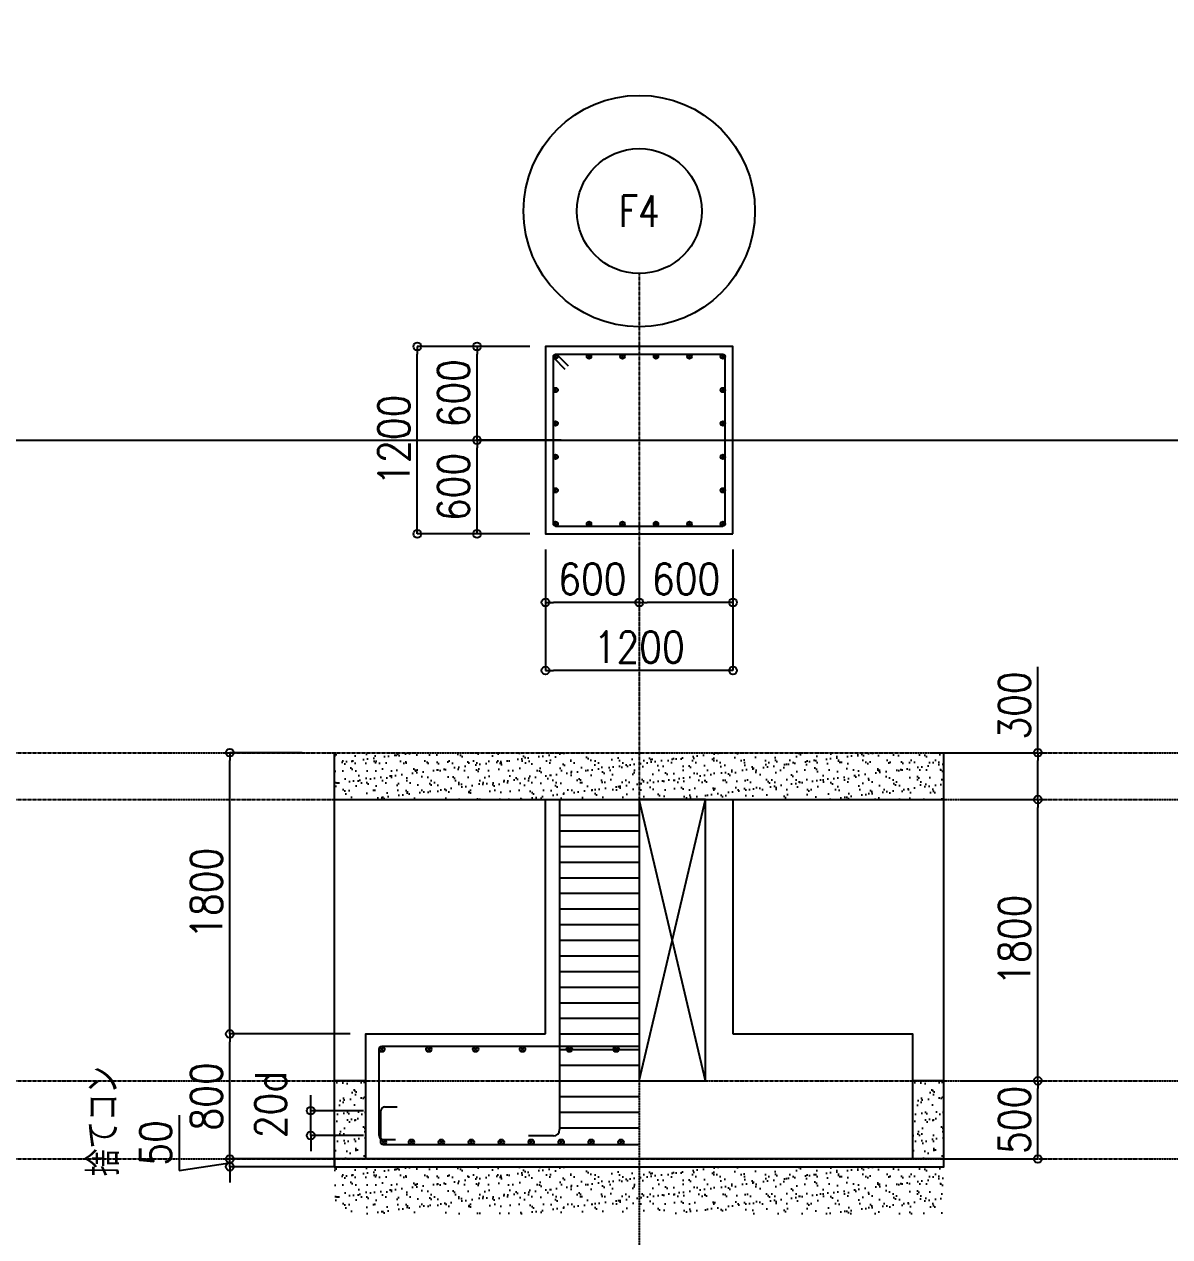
# Model space of a CAD drawing. Extents: x -668440 to 1010955, y -1678500 to 210463.
# Drawn here: x -119904 to -83238, y -61376 to -22577 of the extents above; entities that cross this region are included whole.
import ezdxf
from ezdxf.enums import TextEntityAlignment as Align

# ---------------------------------------------------------------- set-up
doc = ezdxf.new("R2010")
doc.units = 0
doc.header["$MEASUREMENT"] = 0
doc.linetypes.add('CENTER', pattern=[2, 1.25, -0.25, 0.25, -0.25])
doc.layers.get('0').update_dxf_attribs({"color": 3, "linetype": 'CONTINUOUS'})
doc.layers.get('Defpoints').update_dxf_attribs({"color": 251, "linetype": 'CONTINUOUS'})
doc.layers.add('99_レイアウト枠', color=251, linetype='CONTINUOUS', plot=False)
for name, color, linetype in [('Bフーチング', 6, 'CONTINUOUS'), ('RC大梁', 7, 'CONTINUOUS'), ('RC柱', 7, 'CONTINUOUS'), ('RC鉄筋', 4, 'CONTINUOUS'), ('寸法', 3, 'CONTINUOUS'), ('注記', 3, 'CONTINUOUS'), ('通り芯', 3, 'CENTER')]:
    doc.layers.add(name, color=color, linetype=linetype)
doc.styles.add('DRACAD', font='txt', dxfattribs={"width": 0.85, "bigfont": 'extfont2'})
doc.styles.get("Standard").update_dxf_attribs({"font": 'Osaka.ttc'})
doc.dimstyles.new('MYDIM', dxfattribs={"dimtxt": 120, "dimasz": 20, "dimexe": 1.25, "dimexo": 50, "dimgap": 50, "dimtad": 1, "dimdec": 4, "dimdsep": 46, "dimtxsty": 'DRACAD', "dimblk": 'ORIGIN', "dimcen": 2.5, "dimadec": 0, "dimazin": 0, "dimtfac": 1, "dimtdec": 4, "dimtmove": 0, "dimatfit": 3, "dimfxl": 1, "dimtolj": 1, "dimtzin": 0, "dimarcsym": 0})
doc.dimstyles.get("Standard").update_dxf_attribs({"dimtxt": 0.18, "dimasz": 0.18, "dimexe": 0.18, "dimexo": 0.0625, "dimgap": 0.09, "dimtad": 0, "dimtih": 1, "dimtoh": 1, "dimdec": 4, "dimzin": 0, "dimdsep": 46, "dimtxsty": 'Standard', "dimcen": 0.09, "dimadec": 0, "dimazin": 0, "dimtfac": 1, "dimtdec": 4, "dimtofl": 0, "dimtmove": 0, "dimatfit": 3, "dimfxl": 1, "dimtolj": 1, "dimtzin": 0, "dimarcsym": 0})

# ---------------------------------------------------------------- blocks, each defined once
blk = doc.blocks.new('*D7831')
at = {"layer": '99_レイアウト枠', "color": 0, "lineweight": -2}
for p, q in [((0, 0), (-66617, 0)), ((-66616, 0), (-66616, -79695)), ((-66616, -170000), (-66616, -90305)), ((0, -170000), (-66617, -170000))]:
    blk.add_line(p, q, dxfattribs=at)
at = {"layer": '99_レイアウト枠', "color": 0}
for points in [[(-66616, 0), (-66616, 0), (-66616, 0)], [(-66616, -170000), (-66616, -170000), (-66616, -170000)]]:
    blk.add_solid(points, dxfattribs=at)
at = {"layer": 'Defpoints', "color": 0}
for p in [(0, 0), (-66616, -170000), (0, -170000)]:
    blk.add_point(p, dxfattribs=at)
at = {"layer": '99_レイアウト枠', "color": 0, "insert": (-66616, -85000), "char_height": 10000, "attachment_point": 5}
blk.add_mtext('\\A1;170000', dxfattribs=at)
blk = doc.blocks.new('_ORIGIN')
at = {"color": 0, "linetype": 'ByBlock', "lineweight": -2}
blk.add_line((0, 0), (-1, 0), dxfattribs=at)
blk.add_circle((0, 0), 0.5, dxfattribs=at)
blk = doc.blocks.new('*D9857')
at = {"layer": 'Defpoints', "color": 0}
for p in [(-112101.1, -37462.3), (-111662.7, -37462.3), (-111462.7, -38062.3)]:
    blk.add_point(p, dxfattribs=at)
at = {"layer": '寸法', "color": 0, "lineweight": -2}
for p, q in [((-111762.7, -37462.3), (-112101.1, -37462.3)), ((-112101.1, -38012.3), (-112101.1, -37512.3)), ((-111562.7, -38062.3), (-112101.1, -38062.3))]:
    blk.add_line(p, q, dxfattribs=at)
at = {"layer": '寸法', "color": 0, "linetype": 'ByBlock', "lineweight": -2, "xscale": 50, "yscale": 50, "zscale": 50}
for p, rotation in [((-112101.1, -37462.3), 90), ((-112101.1, -38062.3), 270)]:
    blk.add_blockref('_ORIGIN', p, dxfattribs=dict(at, rotation=rotation))
at = {"layer": '寸法', "color": 0, "insert": (-112251.1, -37762.3), "char_height": 200, "attachment_point": 5, "rotation": 90, "style": 'DRACAD'}
blk.add_mtext('\\A1;600', dxfattribs=at)
blk = doc.blocks.new('*D9858')
at = {"layer": 'Defpoints', "color": 0}
for p in [(-112101.1, -38062.3), (-111462.7, -38062.3), (-111662.7, -38662.3)]:
    blk.add_point(p, dxfattribs=at)
at = {"layer": '寸法', "color": 0, "lineweight": -2}
for p, q in [((-111562.7, -38062.3), (-112101.1, -38062.3)), ((-112101.1, -38612.3), (-112101.1, -38112.3)), ((-111762.7, -38662.3), (-112101.1, -38662.3))]:
    blk.add_line(p, q, dxfattribs=at)
at = {"layer": '寸法', "color": 0, "linetype": 'ByBlock', "lineweight": -2, "xscale": 50, "yscale": 50, "zscale": 50}
for p, rotation in [((-112101.1, -38062.3), 90), ((-112101.1, -38662.3), 270)]:
    blk.add_blockref('_ORIGIN', p, dxfattribs=dict(at, rotation=rotation))
at = {"layer": '寸法', "color": 0, "insert": (-112251.1, -38362.3), "char_height": 200, "attachment_point": 5, "rotation": 90, "style": 'DRACAD'}
blk.add_mtext('\\A1;600', dxfattribs=at)
blk = doc.blocks.new('*D9859')
at = {"layer": 'Defpoints', "color": 0}
for p in [(-111662.7, -38662.3), (-111062.7, -38662.3), (-111662.7, -39100.7)]:
    blk.add_point(p, dxfattribs=at)
at = {"layer": '寸法', "color": 0, "lineweight": -2}
for p, q in [((-111662.7, -38762.3), (-111662.7, -39100.7)), ((-111062.7, -38762.3), (-111062.7, -39100.7)), ((-111112.7, -39100.7), (-111612.7, -39100.7))]:
    blk.add_line(p, q, dxfattribs=at)
at = {"layer": '寸法', "color": 0, "linetype": 'ByBlock', "lineweight": -2, "xscale": 50, "yscale": 50, "zscale": 50, "rotation": 180}
blk.add_blockref('_ORIGIN', (-111662.7, -39100.7), dxfattribs=at)
at = {"layer": '寸法', "color": 0, "linetype": 'ByBlock', "lineweight": -2, "xscale": 50, "yscale": 50, "zscale": 50}
blk.add_blockref('_ORIGIN', (-111062.7, -39100.7), dxfattribs=at)
at = {"layer": '寸法', "color": 0, "insert": (-111362.7, -38950.7), "char_height": 200, "attachment_point": 5, "style": 'DRACAD'}
blk.add_mtext('\\A1;600', dxfattribs=at)
blk = doc.blocks.new('*D9860')
at = {"layer": 'Defpoints', "color": 0}
for p in [(-111062.7, -38662.3), (-110462.7, -38662.3), (-111062.7, -39100.7)]:
    blk.add_point(p, dxfattribs=at)
at = {"layer": '寸法', "color": 0, "lineweight": -2}
for p, q in [((-111062.7, -38762.3), (-111062.7, -39100.7)), ((-110462.7, -38762.3), (-110462.7, -39100.7)), ((-110512.7, -39100.7), (-111012.7, -39100.7))]:
    blk.add_line(p, q, dxfattribs=at)
at = {"layer": '寸法', "color": 0, "linetype": 'ByBlock', "lineweight": -2, "xscale": 50, "yscale": 50, "zscale": 50, "rotation": 180}
blk.add_blockref('_ORIGIN', (-111062.7, -39100.7), dxfattribs=at)
at = {"layer": '寸法', "color": 0, "linetype": 'ByBlock', "lineweight": -2, "xscale": 50, "yscale": 50, "zscale": 50}
blk.add_blockref('_ORIGIN', (-110462.7, -39100.7), dxfattribs=at)
at = {"layer": '寸法', "color": 0, "insert": (-110762.7, -38950.7), "char_height": 200, "attachment_point": 5, "style": 'DRACAD'}
blk.add_mtext('\\A1;600', dxfattribs=at)
blk = doc.blocks.new('*D9861')
at = {"layer": 'Defpoints', "color": 0}
for p in [(-111662.7, -38662.3), (-110462.7, -38662.3), (-111662.7, -39536.5)]:
    blk.add_point(p, dxfattribs=at)
at = {"layer": '寸法', "color": 0, "lineweight": -2}
for p, q in [((-111662.7, -38762.3), (-111662.7, -39536.5)), ((-110462.7, -38762.3), (-110462.7, -39536.5)), ((-110512.7, -39536.5), (-111612.7, -39536.5))]:
    blk.add_line(p, q, dxfattribs=at)
at = {"layer": '寸法', "color": 0, "linetype": 'ByBlock', "lineweight": -2, "xscale": 50, "yscale": 50, "zscale": 50, "rotation": 180}
blk.add_blockref('_ORIGIN', (-111662.7, -39536.5), dxfattribs=at)
at = {"layer": '寸法', "color": 0, "linetype": 'ByBlock', "lineweight": -2, "xscale": 50, "yscale": 50, "zscale": 50}
blk.add_blockref('_ORIGIN', (-110462.7, -39536.5), dxfattribs=at)
at = {"layer": '寸法', "color": 0, "insert": (-111062.7, -39386.5), "char_height": 200, "attachment_point": 5, "style": 'DRACAD'}
blk.add_mtext('\\A1;1200', dxfattribs=at)
blk = doc.blocks.new('*D9862')
at = {"layer": 'Defpoints', "color": 0}
for p in [(-112483.4, -37462.3), (-111662.7, -37462.3), (-111662.7, -38662.3)]:
    blk.add_point(p, dxfattribs=at)
at = {"layer": '寸法', "color": 0, "lineweight": -2}
for p, q in [((-111762.7, -37462.3), (-112483.4, -37462.3)), ((-112483.4, -38612.3), (-112483.4, -37512.3)), ((-111762.7, -38662.3), (-112483.4, -38662.3))]:
    blk.add_line(p, q, dxfattribs=at)
at = {"layer": '寸法', "color": 0, "linetype": 'ByBlock', "lineweight": -2, "xscale": 50, "yscale": 50, "zscale": 50}
for p, rotation in [((-112483.4, -37462.3), 90), ((-112483.4, -38662.3), 270)]:
    blk.add_blockref('_ORIGIN', p, dxfattribs=dict(at, rotation=rotation))
at = {"layer": '寸法', "color": 0, "insert": (-112633.4, -38062.3), "char_height": 200, "attachment_point": 5, "rotation": 90, "style": 'DRACAD'}
blk.add_mtext('\\A1;1200', dxfattribs=at)
blk = doc.blocks.new('*D9881')
at = {"layer": 'Defpoints', "color": 0}
for p in [(-113683.6, -40062.3), (-113120.2, -40062.3), (-112812.7, -41862.3)]:
    blk.add_point(p, dxfattribs=at)
at = {"layer": '寸法', "color": 0, "lineweight": -2}
for p, q in [((-113220.2, -40062.3), (-113683.6, -40062.3)), ((-113683.6, -41812.3), (-113683.6, -40112.3)), ((-112912.7, -41862.3), (-113683.6, -41862.3))]:
    blk.add_line(p, q, dxfattribs=at)
at = {"layer": '寸法', "color": 0, "linetype": 'ByBlock', "lineweight": -2, "xscale": 50, "yscale": 50, "zscale": 50}
for p, rotation in [((-113683.6, -40062.3), 90), ((-113683.6, -41862.3), 270)]:
    blk.add_blockref('_ORIGIN', p, dxfattribs=dict(at, rotation=rotation))
at = {"layer": '寸法', "color": 0, "insert": (-113833.6, -40962.3), "char_height": 200, "attachment_point": 5, "rotation": 90, "style": 'DRACAD'}
blk.add_mtext('\\A1;1800', dxfattribs=at)
blk = doc.blocks.new('*D9882')
at = {"layer": 'Defpoints', "color": 0}
for p in [(-113683.6, -41862.3), (-112812.7, -41862.3), (-113120.2, -42662.3)]:
    blk.add_point(p, dxfattribs=at)
at = {"layer": '寸法', "color": 0, "lineweight": -2}
for p, q in [((-112912.7, -41862.3), (-113683.6, -41862.3)), ((-113683.6, -42612.3), (-113683.6, -41912.3)), ((-113220.2, -42662.3), (-113683.6, -42662.3))]:
    blk.add_line(p, q, dxfattribs=at)
at = {"layer": '寸法', "color": 0, "linetype": 'ByBlock', "lineweight": -2, "xscale": 50, "yscale": 50, "zscale": 50}
for p, rotation in [((-113683.6, -41862.3), 90), ((-113683.6, -42662.3), 270)]:
    blk.add_blockref('_ORIGIN', p, dxfattribs=dict(at, rotation=rotation))
at = {"layer": '寸法', "color": 0, "insert": (-113833.6, -42262.3), "char_height": 200, "attachment_point": 5, "rotation": 90, "style": 'DRACAD'}
blk.add_mtext('\\A1;800', dxfattribs=at)
blk = doc.blocks.new('*D9883')
at = {"layer": 'Defpoints', "color": 0}
for p in [(-113683.6, -42662.3), (-112912.7, -42662.3), (-112912.7, -42712.3)]:
    blk.add_point(p, dxfattribs=at)
at = {"layer": '寸法', "color": 0, "lineweight": -2}
for p, q in [((-114008.6, -42382.3), (-114008.6, -42737.3)), ((-113683.6, -42612.3), (-113683.6, -42562.3)), ((-113012.7, -42662.3), (-113683.6, -42662.3)), ((-113683.6, -42712.3), (-113683.6, -42662.3)), ((-114008.6, -42737.3), (-113683.6, -42687.3)), ((-113012.7, -42712.3), (-113683.6, -42712.3)), ((-113683.6, -42762.3), (-113683.6, -42812.3))]:
    blk.add_line(p, q, dxfattribs=at)
at = {"layer": '寸法', "color": 0, "linetype": 'ByBlock', "lineweight": -2, "xscale": 50, "yscale": 50, "zscale": 50}
for p, rotation in [((-113683.6, -42662.3), 270), ((-113683.6, -42712.3), 90)]:
    blk.add_blockref('_ORIGIN', p, dxfattribs=dict(at, rotation=rotation))
at = {"layer": '寸法', "color": 0, "insert": (-114158.6, -42559.8), "char_height": 200, "attachment_point": 5, "rotation": 90, "style": 'DRACAD'}
blk.add_mtext('\\A1;50', dxfattribs=at)
blk = doc.blocks.new('*D9884')
at = {"layer": 'Defpoints', "color": 0}
for p in [(-113165.6, -42353.8), (-112727.7, -42353.8), (-112727.7, -42512.3)]:
    blk.add_point(p, dxfattribs=at)
at = {"layer": '寸法', "color": 0, "lineweight": -2}
for p, q in [((-113165.6, -42303.8), (-113165.6, -42253.8)), ((-112827.7, -42353.8), (-113165.6, -42353.8)), ((-113165.6, -42512.3), (-113165.6, -42353.8)), ((-112827.7, -42512.3), (-113165.6, -42512.3)), ((-113165.6, -42562.3), (-113165.6, -42612.3))]:
    blk.add_line(p, q, dxfattribs=at)
at = {"layer": '寸法', "color": 0, "linetype": 'ByBlock', "lineweight": -2, "xscale": 50, "yscale": 50, "zscale": 50}
for p, rotation in [((-113165.6, -42353.8), 270), ((-113165.6, -42512.3), 90)]:
    blk.add_blockref('_ORIGIN', p, dxfattribs=dict(at, rotation=rotation))
at = {"layer": '寸法', "color": 0, "insert": (-113422.4, -42314.7), "char_height": 200, "attachment_point": 5, "rotation": 90, "style": 'DRACAD'}
blk.add_mtext('\\A1;\\A1;20d', dxfattribs=at)
blk = doc.blocks.new('*D9937')
at = {"layer": 'Defpoints', "color": 0}
for p in [(-109112.7, -40362.3), (-108511.1, -40362.3), (-109112.7, -42162.3)]:
    blk.add_point(p, dxfattribs=at)
at = {"layer": '寸法', "color": 0, "lineweight": -2}
for p, q in [((-109012.7, -40362.3), (-108511.1, -40362.3)), ((-108511.1, -42112.3), (-108511.1, -40412.3)), ((-109012.7, -42162.3), (-108511.1, -42162.3))]:
    blk.add_line(p, q, dxfattribs=at)
at = {"layer": '寸法', "color": 0, "linetype": 'ByBlock', "lineweight": -2, "xscale": 50, "yscale": 50, "zscale": 50}
for p, rotation in [((-108511.1, -40362.3), 90), ((-108511.1, -42162.3), 270)]:
    blk.add_blockref('_ORIGIN', p, dxfattribs=dict(at, rotation=rotation))
at = {"layer": '寸法', "color": 0, "insert": (-108661.1, -41262.3), "char_height": 200, "attachment_point": 5, "rotation": 90, "style": 'DRACAD'}
blk.add_mtext('\\A1;1800', dxfattribs=at)
blk = doc.blocks.new('*D9938')
at = {"layer": 'Defpoints', "color": 0}
for p in [(-109112.7, -42162.3), (-108511.1, -42162.3), (-109212.7, -42662.3)]:
    blk.add_point(p, dxfattribs=at)
at = {"layer": '寸法', "color": 0, "lineweight": -2}
for p, q in [((-109012.7, -42162.3), (-108511.1, -42162.3)), ((-108511.1, -42612.3), (-108511.1, -42212.3)), ((-109112.7, -42662.3), (-108511.1, -42662.3))]:
    blk.add_line(p, q, dxfattribs=at)
at = {"layer": '寸法', "color": 0, "linetype": 'ByBlock', "lineweight": -2, "xscale": 50, "yscale": 50, "zscale": 50}
for p, rotation in [((-108511.1, -42162.3), 90), ((-108511.1, -42662.3), 270)]:
    blk.add_blockref('_ORIGIN', p, dxfattribs=dict(at, rotation=rotation))
at = {"layer": '寸法', "color": 0, "insert": (-108661.1, -42412.3), "char_height": 200, "attachment_point": 5, "rotation": 90, "style": 'DRACAD'}
blk.add_mtext('\\A1;500', dxfattribs=at)
blk = doc.blocks.new('*D9939')
at = {"layer": 'Defpoints', "color": 0}
for p in [(-109287.7, -40062.3), (-108511.1, -40062.3), (-109112.7, -40362.3)]:
    blk.add_point(p, dxfattribs=at)
at = {"layer": '寸法', "color": 0, "lineweight": -2}
for p, q in [((-108511.1, -40062.3), (-108511.1, -39512.1)), ((-109187.7, -40062.3), (-108511.1, -40062.3)), ((-108511.1, -40312.3), (-108511.1, -40112.3)), ((-109012.7, -40362.3), (-108511.1, -40362.3))]:
    blk.add_line(p, q, dxfattribs=at)
at = {"layer": '寸法', "color": 0, "linetype": 'ByBlock', "lineweight": -2, "xscale": 50, "yscale": 50, "zscale": 50}
for p, rotation in [((-108511.1, -40062.3), 90), ((-108511.1, -40362.3), 270)]:
    blk.add_blockref('_ORIGIN', p, dxfattribs=dict(at, rotation=rotation))
at = {"layer": '寸法', "color": 0, "insert": (-108661.1, -39760.4), "char_height": 200, "attachment_point": 5, "rotation": 90, "style": 'DRACAD'}
blk.add_mtext('\\A1;300', dxfattribs=at)
blk = doc.blocks.new('基礎配筋図')
at = {"layer": '注記'}
h = blk.add_hatch(dxfattribs=at)
h.set_pattern_fill('AR-SAND', color=256, scale=50)
h.set_pattern_definition([(37.5, (-142703.01, -4940.92), (-3.14967, 96.34119), [0, -76, 0, -85, 0, -81.25]), (7.5, (-142703.01, -4940.92), (88.48884, 141.1073), [0, -41, 0, -68.5, 0, -26.25]), (327.5, (-142764.51, -4940.92), (155.7071, 0.28295), [0, -25, 0, -90, 0, -117.5]), (317.5, (-142764.51, -4940.92), (150.30633, 43.88378), [0, -12.5, 0, -59, 0, -67.5])])
h.paths.add_polyline_path([(-113012.65046, -40362.28448), (-109112.65046, -40362.28448), (-109112.65046, -40062.28448), (-113012.65046, -40062.28448)])
h = blk.add_hatch(dxfattribs=at)
h.set_pattern_fill('AR-SAND', color=256, scale=50)
h.set_pattern_definition([(37.5, (-147903.01, -4940.92), (-3.14967, 96.34119), [0, -76, 0, -85, 0, -81.25]), (7.5, (-147903.01, -4940.92), (88.48884, 141.1073), [0, -41, 0, -68.5, 0, -26.25]), (327.5, (-147964.51, -4940.92), (155.70709, 0.28295), [0, -25, 0, -90, 0, -117.5]), (317.5, (-147964.51, -4940.92), (150.30633, 43.88378), [0, -12.5, 0, -59, 0, -67.5])])
h.paths.add_polyline_path([(-113012.65046, -42662.28447), (-112812.65046, -42662.28447), (-112812.65046, -42162.28447), (-113012.65046, -42162.28447)])
h = blk.add_hatch(dxfattribs=at)
h.set_pattern_fill('AR-SAND', color=256, scale=50)
h.set_pattern_definition([(37.5, (-144203.01, -4940.92), (-3.14967, 96.34119), [0, -76, 0, -85, 0, -81.25]), (7.5, (-144203.01, -4940.92), (88.48884, 141.1073), [0, -41, 0, -68.5, 0, -26.25]), (327.5, (-144264.51, -4940.92), (155.70709, 0.28295), [0, -25, 0, -90, 0, -117.5]), (317.5, (-144264.51, -4940.92), (150.30633, 43.88378), [0, -12.5, 0, -59, 0, -67.5])])
h.paths.add_polyline_path([(-109312.65046, -42662.28447), (-109112.65046, -42662.28447), (-109112.65046, -42162.28447), (-109312.65046, -42162.28447)])
h = blk.add_hatch(dxfattribs=at)
h.set_pattern_fill('AR-SAND', color=256, scale=50)
h.set_pattern_definition([(37.5, (-142703.01, -7590.92), (-3.14967, 96.34119), [0, -76, 0, -85, 0, -81.25]), (7.5, (-142703.01, -7590.92), (88.48884, 141.1073), [0, -41, 0, -68.5, 0, -26.25]), (327.5, (-142764.51, -7590.92), (155.7071, 0.28295), [0, -25, 0, -90, 0, -117.5]), (317.5, (-142764.51, -7590.92), (150.30633, 43.88378), [0, -12.5, 0, -59, 0, -67.5])])
h.paths.add_polyline_path([(-113012.65046, -43012.28447), (-109112.65046, -43012.28447), (-109112.65046, -42712.28447), (-113012.65046, -42712.28447)])
at = {"layer": 'Bフーチング'}
for points in [[(-111662.65046, -41862.28447), (-111662.65046, -40362.28448), (-110462.65046, -40362.28448), (-110462.65046, -41862.28447)], [(-110462.65046, -41862.28447), (-109312.65046, -41862.28447), (-109312.65046, -42662.28447), (-112812.65046, -42662.28447), (-112812.65046, -41862.28447), (-111662.65046, -41862.28447)]]:
    blk.add_lwpolyline(points, dxfattribs=at)
blk.add_lwpolyline([(-113012.65046, -42712.28447), (-109112.65046, -42712.28447), (-109112.65046, -42662.28447), (-113012.65046, -42662.28447)], close=True, dxfattribs=at)
at = {"layer": 'Defpoints'}
for p, q in [((-138883.64033, -38062.28447), (-100562.65046, -38062.28447)), ((-113012.65046, -42712.28447), (-113012.65046, -40062.28448)), ((-109112.65046, -42712.28447), (-109112.65046, -40062.28448))]:
    blk.add_line(p, q, dxfattribs=at)
blk.add_circle((-111062.65045, -36596.08615), 740.63924, dxfattribs=at)
at = {"layer": 'RC大梁'}
for p, q in [((-113012.65046, -40362.28448), (-111662.65046, -40362.28448)), ((-111062.65046, -42162.28447), (-110637.65046, -40362.28448)), ((-110637.65046, -42162.28447), (-111062.65046, -40362.28448)), ((-110462.65046, -40362.28448), (-109112.65046, -40362.28448)), ((-112812.65046, -42162.28447), (-113012.65046, -42162.28447)), ((-109112.65046, -42162.28447), (-109312.65046, -42162.28447))]:
    blk.add_line(p, q, dxfattribs=at)
blk.add_lwpolyline([(-111062.65046, -42162.28447), (-110637.65046, -42162.28447), (-110637.65046, -40362.28448), (-111062.65046, -40362.28448)], close=True, dxfattribs=at)
at = {"layer": 'RC柱'}
blk.add_lwpolyline([(-110462.65046, -38662.28447), (-110462.65046, -37462.28447), (-111662.65046, -37462.28447), (-111662.65046, -38662.28447)], close=True, dxfattribs=at)
at = {"layer": 'RC鉄筋'}
for p, q in [((-111612.65046, -38597.78447), (-111612.65046, -37526.78447)), ((-111609.11061, -37537.74462), (-111587.1903, -37515.82431)), ((-111587.1903, -37537.74462), (-111609.11061, -37515.82431)), ((-111598.15046, -37512.28447), (-110527.15046, -37512.28447)), ((-111394.91061, -37537.74462), (-111372.9903, -37515.82431)), ((-111372.9903, -37537.74462), (-111394.91061, -37515.82431)), ((-111180.71061, -37537.74462), (-111158.7903, -37515.82431)), ((-111158.7903, -37537.74462), (-111180.71061, -37515.82431)), ((-110966.51061, -37537.74462), (-110944.5903, -37515.82431)), ((-110944.5903, -37537.74462), (-110966.51061, -37515.82431)), ((-110752.31061, -37537.74462), (-110730.3903, -37515.82431)), ((-110730.3903, -37537.74462), (-110752.31061, -37515.82431)), ((-110516.1903, -37537.74462), (-110538.11061, -37515.82431)), ((-110538.11061, -37537.74462), (-110516.1903, -37515.82431)), ((-110512.65046, -38597.78447), (-110512.65046, -37526.78447)), ((-111587.1903, -37751.94462), (-111609.11061, -37730.02431)), ((-111587.1903, -37730.02431), (-111609.11061, -37751.94462)), ((-110538.11061, -37751.94462), (-110516.1903, -37730.02431)), ((-110538.11061, -37730.02431), (-110516.1903, -37751.94462)), ((-111587.1903, -37966.14462), (-111609.11061, -37944.22431)), ((-111587.1903, -37944.22431), (-111609.11061, -37966.14462)), ((-110538.11061, -37966.14462), (-110516.1903, -37944.22431)), ((-110538.11061, -37944.22431), (-110516.1903, -37966.14462)), ((-111587.1903, -38180.34462), (-111609.11061, -38158.42431)), ((-111587.1903, -38158.42431), (-111609.11061, -38180.34462)), ((-110538.11061, -38180.34462), (-110516.1903, -38158.42431)), ((-110538.11061, -38158.42431), (-110516.1903, -38180.34462)), ((-111587.1903, -38394.54462), (-111609.11061, -38372.62431)), ((-111587.1903, -38372.62431), (-111609.11061, -38394.54462)), ((-110538.11061, -38394.54462), (-110516.1903, -38372.62431)), ((-110538.11061, -38372.62431), (-110516.1903, -38394.54462)), ((-111609.11061, -38586.82431), (-111587.1903, -38608.74462)), ((-111587.1903, -38586.82431), (-111609.11061, -38608.74462)), ((-111598.15046, -38612.28447), (-110527.15046, -38612.28447)), ((-111394.91061, -38586.82431), (-111372.9903, -38608.74462)), ((-111372.9903, -38586.82431), (-111394.91061, -38608.74462)), ((-111180.71061, -38586.82431), (-111158.7903, -38608.74462)), ((-111158.7903, -38586.82431), (-111180.71061, -38608.74462)), ((-110966.51061, -38586.82431), (-110944.5903, -38608.74462)), ((-110944.5903, -38586.82431), (-110966.51061, -38608.74462)), ((-110752.31061, -38586.82431), (-110730.3903, -38608.74462)), ((-110730.3903, -38586.82431), (-110752.31061, -38608.74462)), ((-110516.1903, -38586.82431), (-110538.11061, -38608.74462)), ((-110538.11061, -38586.82431), (-110516.1903, -38608.74462)), ((-111572.65046, -40362.28448), (-111572.65046, -42474.78447)), ((-111572.65046, -40362.28448), (-111062.65046, -40362.28448)), ((-111572.65046, -40462.28447), (-111062.65046, -40462.28447)), ((-111572.65046, -40562.28447), (-111062.65046, -40562.28447)), ((-111572.65046, -40662.28447), (-111062.65046, -40662.28447)), ((-111572.65046, -40762.28447), (-111062.65046, -40762.28447)), ((-111572.65046, -40862.28447), (-111062.65046, -40862.28447)), ((-111572.65046, -40962.28447), (-111062.65046, -40962.28447)), ((-111572.65046, -41062.28447), (-111062.65046, -41062.28447)), ((-111572.65046, -41162.28447), (-111062.65046, -41162.28447)), ((-111572.65046, -41262.28447), (-111062.65046, -41262.28447)), ((-111572.65046, -41362.28447), (-111062.65046, -41362.28447)), ((-111572.65046, -41462.28447), (-111062.65046, -41462.28447)), ((-111572.65046, -41562.28447), (-111062.65046, -41562.28447)), ((-111572.65046, -41662.28447), (-111062.65046, -41662.28447)), ((-111572.65046, -41762.28447), (-111062.65046, -41762.28447)), ((-111572.65046, -41862.28447), (-111062.65046, -41862.28447)), ((-112727.65046, -42512.28449), (-112727.65046, -41959.78447)), ((-111062.65046, -41942.28438), (-112710.15046, -41942.28447)), ((-111572.65046, -41962.28447), (-111062.65046, -41962.28447)), ((-111572.65046, -42062.28447), (-111062.65046, -42062.28447)), ((-111572.65046, -42162.28447), (-111062.65046, -42162.28447)), ((-111572.65046, -42262.28447), (-111062.65046, -42262.28447)), ((-112717.65046, -42554.78449), (-112717.65046, -42354.78447)), ((-112692.65046, -42329.78447), (-112612.65046, -42329.78447)), ((-111572.65046, -42362.28447), (-111062.65046, -42362.28447)), ((-111612.65046, -42514.78447), (-111772.65046, -42514.78447)), ((-111572.65046, -42462.28447), (-111062.65046, -42462.28447)), ((-112702.65046, -42537.28449), (-112622.65046, -42537.28449)), ((-111062.65046, -42572.2844), (-112700.15935, -42572.28449))]:
    blk.add_line(p, q, dxfattribs=at)
at = {"layer": 'RC鉄筋', "linetype": 'Continuous'}
for p, q in [((-111608.4035, -37537.03752), (-111538.54135, -37606.89967)), ((-111587.89741, -37516.53142), (-111518.03526, -37586.39357)), ((-112724.9997, -41974.63371), (-112695.30121, -41944.93523)), ((-112724.9997, -41944.93523), (-112695.30121, -41974.63371)), ((-112424.9997, -41974.63371), (-112395.30121, -41944.93523)), ((-112424.9997, -41944.93523), (-112395.30121, -41974.63371)), ((-112124.9997, -41974.63371), (-112095.30121, -41944.93523)), ((-112124.9997, -41944.93523), (-112095.30121, -41974.63371)), ((-111824.9997, -41974.63371), (-111795.30121, -41944.93523)), ((-111824.9997, -41944.93523), (-111795.30121, -41974.63371)), ((-111524.9997, -41974.63371), (-111495.30121, -41944.93523)), ((-111524.9997, -41944.93523), (-111495.30121, -41974.63371)), ((-111224.9997, -41974.63371), (-111195.30121, -41944.93523)), ((-111224.9997, -41944.93523), (-111195.30121, -41974.63371)), ((-112714.9997, -42569.63373), (-112685.30121, -42539.93525)), ((-112714.9997, -42539.93525), (-112685.30121, -42569.63373)), ((-112535.83303, -42569.63373), (-112506.13455, -42539.93525)), ((-112535.83303, -42539.93525), (-112506.13455, -42569.63373)), ((-112344.16636, -42569.63373), (-112314.46788, -42539.93525)), ((-112344.16636, -42539.93525), (-112314.46788, -42569.63373)), ((-112152.4997, -42569.63373), (-112122.80121, -42539.93525)), ((-112152.4997, -42539.93525), (-112122.80121, -42569.63373)), ((-111960.83303, -42569.63373), (-111931.13455, -42539.93525)), ((-111960.83303, -42539.93525), (-111931.13455, -42569.63373)), ((-111769.16636, -42569.63373), (-111739.46788, -42539.93525)), ((-111769.16636, -42539.93525), (-111739.46788, -42569.63373)), ((-111577.4997, -42569.63373), (-111547.80121, -42539.93525)), ((-111577.4997, -42539.93525), (-111547.80121, -42569.63373)), ((-111385.83303, -42569.63373), (-111356.13455, -42539.93525)), ((-111385.83303, -42539.93525), (-111356.13455, -42569.63373)), ((-111194.16636, -42569.63373), (-111164.46788, -42539.93525)), ((-111194.16636, -42539.93525), (-111164.46788, -42569.63373))]:
    blk.add_line(p, q, dxfattribs=at)
at = {"layer": 'RC鉄筋'}
for centre in [(-111598.15046, -37526.78447), (-111383.95046, -37526.78447), (-111169.75046, -37526.78447), (-110955.55046, -37526.78447), (-110741.35046, -37526.78447), (-110527.15046, -37526.78447), (-111598.15046, -37740.98447), (-110527.15046, -37740.98447), (-111598.15046, -37955.18447), (-110527.15046, -37955.18447), (-111598.15046, -38169.38447), (-110527.15046, -38169.38447), (-111598.15046, -38383.58447), (-110527.15046, -38383.58447), (-111598.15046, -38597.78447), (-111383.95046, -38597.78447), (-111169.75046, -38597.78447), (-110955.55046, -38597.78447), (-110741.35046, -38597.78447), (-110527.15046, -38597.78447)]:
    blk.add_circle(centre, 14.5, dxfattribs=at)
at = {"layer": 'RC鉄筋', "linetype": 'Continuous'}
for centre in [(-112710.15046, -41959.78447), (-112410.15046, -41959.78447), (-112110.15046, -41959.78447), (-111810.15046, -41959.78447), (-111510.15046, -41959.78447), (-111210.15046, -41959.78447), (-112700.15046, -42554.78449), (-112520.98379, -42554.78449), (-112329.31712, -42554.78449), (-112137.65046, -42554.78449), (-111945.98379, -42554.78449), (-111754.31712, -42554.78449), (-111562.65046, -42554.78449), (-111370.98379, -42554.78449), (-111179.31712, -42554.78449)]:
    blk.add_circle(centre, 17.5, dxfattribs=at)
at = {"layer": 'RC鉄筋'}
for centre, radius, start, end in [((-112692.65046, -42354.78447), 25, 90, 180), ((-112702.65046, -42512.28449), 25, 180, 270), ((-111612.65046, -42474.78447), 40, 270, 0)]:
    blk.add_arc(centre, radius, start, end, dxfattribs=at)
at = {"layer": '注記'}
blk.add_circle((-111062.65045, -36596.08615), 400, dxfattribs=at)
at = {"layer": '通り芯'}
for p, q in [((-111062.65046, -36996.08615), (-111062.65046, -49996.08615)), ((-138883.64033, -40062.28448), (-100562.65046, -40062.28448)), ((-138883.64033, -40362.28448), (-100562.65046, -40362.28448)), ((-138883.64033, -42162.28447), (-100562.65046, -42162.28447)), ((-138883.64033, -42662.28447), (-100562.65046, -42662.28447))]:
    blk.add_line(p, q, dxfattribs=at)
at = {"layer": '寸法', "style": 'DRACAD', "width": 0.8}
blk.add_text('捨てコン', height=200, rotation=90, dxfattribs=at).set_placement((-114332.81558, -42420.25921), align=Align.BOTTOM_CENTER)
at = {"layer": '注記', "style": 'DRACAD', "width": 0.8}
blk.add_text('F4', height=200, dxfattribs=at).set_placement((-111062.65045, -36596.08615), align=Align.MIDDLE_CENTER)
at = {"layer": '寸法'}
for base, p1, p2, angle, override, picture, middle in [((-112483.43171, -37462.28447), (-111662.65046, -38662.28447, 12), (-111662.65046, -37462.28447, 12), 90, {"dimtxt": 200, "dimasz": 50, "dimexe": 0, "dimexo": 100, "dimgap": 50, "dimtad": 1, "dimjust": 0, "dimtmove": 0}, '*D9862', (-112633.43171, -38062.28447)), ((-112101.08796, -37462.28447), (-111462.65046, -38062.28447, 12), (-111662.65046, -37462.28447, 12), 90, {"dimtxt": 200, "dimasz": 50, "dimexe": 0, "dimexo": 100, "dimgap": 50, "dimtad": 1, "dimjust": 0, "dimtmove": 0}, '*D9857', (-112251.08796, -37762.28447)), ((-112101.08796, -38062.28447), (-111662.65046, -38662.28447, 12), (-111462.65046, -38062.28447, 12), 90, {"dimtxt": 200, "dimasz": 50, "dimexe": 0, "dimexo": 100, "dimgap": 50, "dimtad": 1, "dimjust": 0, "dimtmove": 0}, '*D9858', (-112251.08796, -38362.28447)), ((-111662.65046, -39100.72197), (-111062.65046, -38662.28447, 12), (-111662.65046, -38662.28447, 12), 180, {"dimtxt": 200, "dimasz": 50, "dimexe": 0, "dimexo": 100, "dimgap": 50, "dimtad": 1, "dimjust": 0, "dimtofl": 1, "dimtmove": 0}, '*D9859', (-111362.65046, -38950.72197)), ((-111662.65046, -39536.54362), (-110462.65046, -38662.28447, 12), (-111662.65046, -38662.28447, 12), 180, {"dimtxt": 200, "dimasz": 50, "dimexe": 0, "dimexo": 100, "dimgap": 50, "dimtad": 1, "dimjust": 0, "dimtofl": 1, "dimtmove": 0}, '*D9861', (-111062.65046, -39386.54362)), ((-111062.65046, -39100.72197), (-110462.65046, -38662.28447, 12), (-111062.65046, -38662.28447, 12), 180, {"dimtxt": 200, "dimasz": 50, "dimexe": 0, "dimexo": 100, "dimgap": 50, "dimtad": 1, "dimjust": 0, "dimtofl": 1, "dimtmove": 0}, '*D9860', (-110762.65046, -38950.72197)), ((-113683.64033, -40062.28448), (-112812.65046, -41862.28447, 12), (-113120.20283, -40062.28448, 12), 90, {"dimtxt": 200, "dimasz": 50, "dimexe": 0, "dimexo": 100, "dimgap": 50, "dimtad": 1, "dimjust": 0, "dimtmove": 0}, '*D9881', (-113833.64033, -40962.28447)), ((-108511.10298, -40362.28448), (-109112.65046, -42162.28447, 12), (-109112.65046, -40362.28448, 12), 90, {"dimtxt": 200, "dimasz": 50, "dimexe": 0, "dimexo": 100, "dimgap": 50}, '*D9937', (-108661.10298, -41262.28447)), ((-113683.64033, -41862.28447), (-113120.20283, -42662.28447, 12), (-112812.65046, -41862.28447, 12), 90, {"dimtxt": 200, "dimasz": 50, "dimexe": 0, "dimexo": 100, "dimgap": 50, "dimtad": 1, "dimjust": 0, "dimtmove": 0}, '*D9882', (-113833.64033, -42262.28447)), ((-108511.10298, -42162.28447), (-109212.65046, -42662.28447, 12), (-109112.65046, -42162.28447, 12), 90, {"dimtxt": 200, "dimasz": 50, "dimexe": 0, "dimexo": 100, "dimgap": 50, "dimtad": 1, "dimjust": 0, "dimtmove": 0}, '*D9938', (-108661.10298, -42412.28447))]:
    dim = blk.add_linear_dim(base=base, p1=p1, p2=p2, angle=angle, dimstyle='MYDIM', override=override, dxfattribs=at)
    dim.commit()
    dim.dimension.update_dxf_attribs({"geometry": picture, "text_midpoint": middle})
for base, p1, p2, override, picture, middle in [((-108511.10298, -40062.28448), (-109112.65046, -40362.28448, 12), (-109287.65046, -40062.28448, 12), {"dimtxt": 200, "dimasz": 50, "dimexe": 0, "dimexo": 100, "dimgap": 50}, '*D9939', (-108511.10298, -39760.40948)), ((-113683.64033, -42662.28447), (-112912.65046, -42712.28447, 12), (-112912.65046, -42662.28447, 12), {"dimtxt": 200, "dimasz": 50, "dimexe": 0, "dimexo": 100, "dimgap": 50, "dimtmove": 1}, '*D9883', (-114008.64033, -42687.28447))]:
    dim = blk.add_linear_dim(base=base, p1=p1, p2=p2, angle=90, dimstyle='MYDIM', override=override, dxfattribs=at)
    dim.commit()
    dim.dimension.update_dxf_attribs({"geometry": picture, "text_midpoint": middle, "dimtype": 160})
dim = blk.add_linear_dim(base=(-113165.62738, -42353.77434), p1=(-112727.65046, -42512.28449, 12), p2=(-112727.65046, -42353.77434, 12), angle=90, text='\\A1;20d', dimstyle='MYDIM', override={"dimtxt": 200, "dimasz": 50, "dimexe": 0, "dimexo": 100, "dimgap": 50, "dimtxsty": 'DRACAD', "dimtmove": 1, "dimtfill": 0, "dimtfillclr": 0}, dxfattribs=at)
dim.commit()
dim.dimension.update_dxf_attribs({"geometry": '*D9884', "text_midpoint": (-113272.36826, -42314.65781), "dimtype": 160})

msp = doc.modelspace()

# ---------------------------------------------------------------- block references
at = {"xscale": 5, "yscale": 5, "zscale": 5}
msp.add_blockref('基礎配筋図', (455094.50566, 154425.52164), dxfattribs=at)

# ---------------------------------------------------------------- dimensions: what is measured, and where the dimension line sits
at = {"layer": '99_レイアウト枠'}
dim = msp.add_linear_dim(base=(-66616.43941, -170000), p1=(0, 0), p2=(0, -170000), angle=90, dimstyle='Standard', override={"dimtxt": 10000, "dimdec": 0}, dxfattribs=at)
dim.commit()
dim.dimension.update_dxf_attribs({"geometry": '*D7831', "text_midpoint": (-66616.43941, -85000)})

doc.saveas('drawing.dxf')
